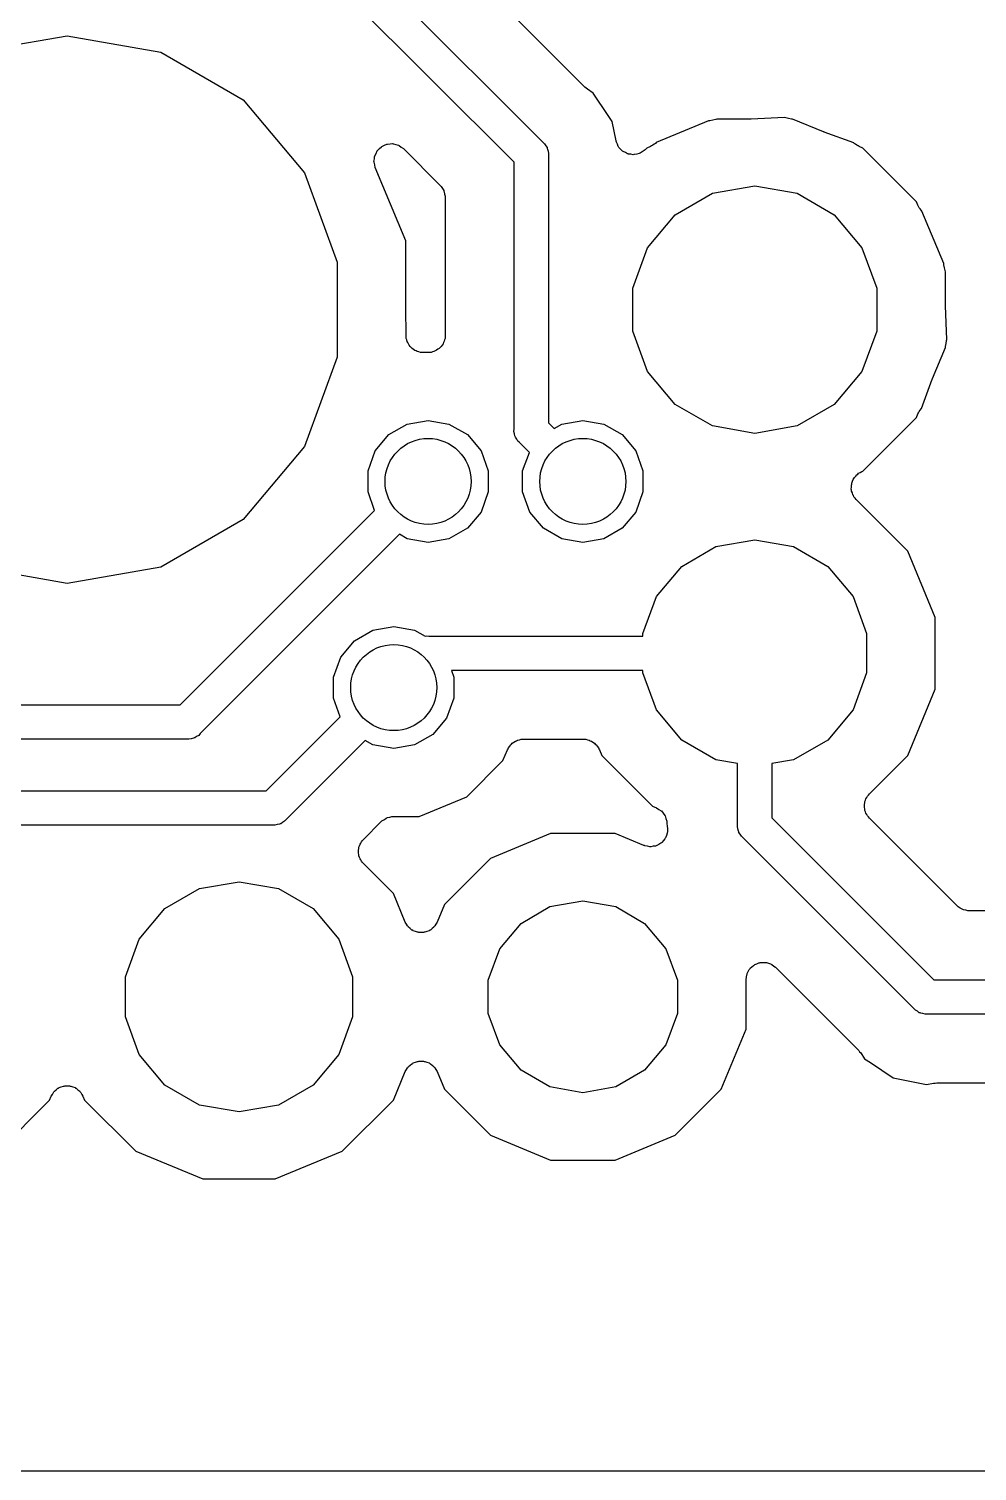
# Model space of a CAD drawing. Extents: x 240.1 to 314.9, y -176.2 to -102.8.
# Drawn here: x 286.74 to 293.74, y -176.23 to -165.56 of the extents above; entities that cross this region are included whole.
import ezdxf

# ---------------------------------------------------------------- set-up
doc = ezdxf.new("R2010")
doc.units = 0
doc.header["$MEASUREMENT"] = 0
doc.layers.add('BLACK', color=7, linetype='CONTINUOUS')

msp = doc.modelspace()

# ---------------------------------------------------------------- linework, layer by layer
at = {"layer": 'BLACK', "linetype": 'CONTINUOUS'}
for p, q in [((287.579, -163.447), (290.535, -166.403)), ((290.322, -166.55), (287.366, -163.594)), ((290.845, -165.995), (289.822, -164.972)), ((286.328, -165.737), (287.02, -165.615)), ((287.02, -165.615), (287.712, -165.737)), ((287.712, -165.737), (288.321, -166.089)), ((290.855, -166.002), (290.845, -165.995)), ((288.321, -166.089), (288.773, -166.628)), ((290.864, -166.011), (290.855, -166.002)), ((290.907, -166.039), (290.864, -166.011)), ((291.018, -166.206), (290.907, -166.039)), ((291.047, -166.249), (291.018, -166.206)), ((291.018, -166.206), (291.018, -166.206)), ((291.076, -166.392), (291.047, -166.249)), ((291.758, -166.244), (291.371, -166.405)), ((291.769, -166.244), (291.758, -166.244)), ((291.79, -166.239), (291.769, -166.244)), ((291.769, -166.244), (291.769, -166.244)), ((291.769, -166.244), (291.769, -166.244)), ((291.812, -166.234), (291.79, -166.239)), ((291.82, -166.231), (291.812, -166.234)), ((291.812, -166.234), (291.812, -166.234)), ((291.812, -166.234), (291.812, -166.234)), ((292.068, -166.231), (291.82, -166.231)), ((292.07, -166.231), (292.068, -166.231)), ((292.073, -166.231), (292.07, -166.231)), ((292.321, -166.221), (292.073, -166.231)), ((292.329, -166.223), (292.321, -166.221)), ((292.35, -166.227), (292.329, -166.223)), ((292.329, -166.223), (292.329, -166.223)), ((292.329, -166.223), (292.329, -166.223)), ((292.372, -166.231), (292.35, -166.227)), ((292.38, -166.231), (292.372, -166.231)), ((292.372, -166.231), (292.372, -166.231)), ((292.372, -166.231), (292.372, -166.231)), ((292.609, -166.326), (292.38, -166.231)), ((289.346, -166.433), (289.364, -166.425)), ((289.364, -166.425), (289.382, -166.417)), ((289.382, -166.417), (289.384, -166.417)), ((289.384, -166.417), (289.387, -166.416)), ((289.387, -166.416), (289.406, -166.415)), ((289.406, -166.415), (289.425, -166.413)), ((289.425, -166.413), (289.428, -166.414)), ((289.428, -166.414), (289.431, -166.414)), ((289.431, -166.414), (289.449, -166.42)), ((289.449, -166.42), (289.468, -166.425)), ((289.468, -166.425), (289.47, -166.427)), ((290.535, -166.403), (290.548, -166.414)), ((290.548, -166.414), (290.556, -166.429)), ((291.077, -166.396), (291.076, -166.392)), ((291.078, -166.401), (291.077, -166.396)), ((291.085, -166.417), (291.078, -166.401)), ((291.092, -166.434), (291.085, -166.417)), ((291.347, -166.425), (291.337, -166.429)), ((291.356, -166.417), (291.347, -166.425)), ((291.366, -166.411), (291.356, -166.417)), ((291.371, -166.405), (291.366, -166.411)), ((292.612, -166.327), (292.609, -166.326)), ((292.614, -166.328), (292.612, -166.327)), ((292.831, -166.407), (292.614, -166.328)), ((292.834, -166.411), (292.831, -166.407)), ((292.844, -166.417), (292.834, -166.411)), ((292.853, -166.425), (292.844, -166.417)), ((292.863, -166.429), (292.853, -166.425)), ((289.287, -166.546), (289.29, -166.526)), ((289.29, -166.526), (289.292, -166.507)), ((289.292, -166.507), (289.293, -166.505)), ((289.293, -166.502), (289.302, -166.485)), ((289.293, -166.505), (289.293, -166.502)), ((289.302, -166.485), (289.31, -166.467)), ((289.31, -166.467), (289.312, -166.465)), ((289.312, -166.465), (289.314, -166.463)), ((289.314, -166.463), (289.328, -166.45)), ((289.328, -166.45), (289.342, -166.436)), ((289.342, -166.436), (289.344, -166.435)), ((289.344, -166.435), (289.346, -166.433)), ((289.47, -166.427), (289.473, -166.427)), ((289.473, -166.427), (289.488, -166.439)), ((289.488, -166.439), (289.504, -166.45)), ((289.504, -166.45), (289.777, -166.723)), ((290.556, -166.429), (290.566, -166.442)), ((290.566, -166.442), (290.567, -166.448)), ((290.567, -166.448), (290.57, -166.453)), ((290.57, -166.453), (290.573, -166.469)), ((290.573, -166.469), (290.577, -166.486)), ((290.577, -166.486), (290.576, -166.503)), ((290.576, -166.503), (290.576, -168.476)), ((291.094, -166.437), (291.092, -166.434)), ((291.096, -166.441), (291.094, -166.437)), ((291.109, -166.453), (291.096, -166.441)), ((291.121, -166.467), (291.109, -166.453)), ((291.124, -166.469), (291.121, -166.467)), ((291.127, -166.472), (291.124, -166.469)), ((291.144, -166.479), (291.127, -166.472)), ((291.159, -166.488), (291.144, -166.479)), ((291.164, -166.489), (291.159, -166.488)), ((291.167, -166.49), (291.164, -166.489)), ((291.185, -166.492), (291.167, -166.49)), ((291.203, -166.495), (291.185, -166.492)), ((291.207, -166.494), (291.203, -166.495)), ((291.211, -166.494), (291.207, -166.494)), ((291.229, -166.49), (291.211, -166.494)), ((291.246, -166.486), (291.229, -166.49)), ((291.25, -166.484), (291.246, -166.486)), ((291.254, -166.483), (291.25, -166.484)), ((291.269, -166.473), (291.254, -166.483)), ((291.284, -166.463), (291.269, -166.473)), ((291.287, -166.46), (291.284, -166.463)), ((291.29, -166.458), (291.287, -166.46)), ((291.302, -166.446), (291.29, -166.458)), ((291.329, -166.434), (291.302, -166.446)), ((291.337, -166.429), (291.329, -166.434)), ((292.871, -166.434), (292.863, -166.429)), ((292.898, -166.446), (292.871, -166.434)), ((293.294, -166.842), (292.898, -166.446)), ((288.773, -166.628), (289.014, -167.288)), ((289.288, -166.548), (289.287, -166.546)), ((289.288, -166.551), (289.288, -166.548)), ((289.293, -166.57), (289.288, -166.551)), ((289.297, -166.589), (289.293, -166.57)), ((289.522, -167.131), (289.297, -166.589)), ((290.322, -168.523), (290.322, -166.55)), ((289.777, -166.723), (289.78, -166.727)), ((289.78, -166.727), (289.784, -166.731)), ((289.784, -166.731), (289.793, -166.745)), ((289.793, -166.745), (289.802, -166.759)), ((291.787, -166.78), (292.1, -166.725)), ((292.1, -166.725), (292.413, -166.78)), ((289.802, -166.759), (289.804, -166.764)), ((289.804, -166.764), (289.806, -166.769)), ((289.806, -166.769), (289.809, -166.786)), ((289.809, -166.786), (289.814, -166.802)), ((289.814, -166.802), (289.813, -166.807)), ((289.813, -166.807), (289.814, -166.813)), ((289.814, -166.813), (289.814, -167.831)), ((291.512, -166.939), (291.787, -166.78)), ((292.413, -166.78), (292.688, -166.939)), ((293.306, -166.869), (293.294, -166.842)), ((291.308, -167.183), (291.512, -166.939)), ((292.688, -166.939), (292.892, -167.183)), ((293.311, -166.877), (293.306, -166.869)), ((293.315, -166.887), (293.311, -166.877)), ((293.323, -166.896), (293.315, -166.887)), ((293.329, -166.906), (293.323, -166.896)), ((293.335, -166.911), (293.329, -166.906)), ((293.496, -167.298), (293.335, -166.911)), ((289.522, -167.629), (289.522, -167.131)), ((291.199, -167.481), (291.308, -167.183)), ((292.892, -167.183), (293.001, -167.481)), ((289.014, -167.288), (289.014, -167.992)), ((293.496, -167.309), (293.496, -167.298)), ((293.501, -167.33), (293.496, -167.309)), ((293.496, -167.309), (293.496, -167.309)), ((293.496, -167.309), (293.496, -167.309)), ((293.506, -167.352), (293.501, -167.33)), ((293.509, -167.36), (293.506, -167.352)), ((293.506, -167.352), (293.506, -167.352)), ((293.506, -167.352), (293.506, -167.352)), ((293.509, -167.608), (293.509, -167.36)), ((291.199, -167.799), (291.199, -167.481)), ((293.001, -167.481), (293.001, -167.799)), ((289.522, -167.63), (289.522, -167.629)), ((289.524, -167.832), (289.522, -167.63)), ((289.522, -167.63), (289.522, -167.63)), ((293.509, -167.61), (293.509, -167.608)), ((293.509, -167.613), (293.509, -167.61)), ((293.519, -167.861), (293.509, -167.613)), ((291.308, -168.097), (291.199, -167.799)), ((293.001, -167.799), (292.892, -168.097)), ((289.525, -167.842), (289.524, -167.832)), ((289.525, -167.853), (289.525, -167.842)), ((289.529, -167.863), (289.525, -167.853)), ((289.532, -167.875), (289.529, -167.863)), ((289.537, -167.884), (289.532, -167.875)), ((289.541, -167.894), (289.537, -167.884)), ((289.548, -167.903), (289.541, -167.894)), ((289.554, -167.913), (289.548, -167.903)), ((289.562, -167.92), (289.554, -167.913)), ((289.784, -167.912), (289.776, -167.919)), ((289.79, -167.903), (289.784, -167.912)), ((289.797, -167.894), (289.79, -167.903)), ((289.801, -167.884), (289.797, -167.894)), ((289.806, -167.874), (289.801, -167.884)), ((289.808, -167.863), (289.806, -167.874)), ((289.812, -167.853), (289.808, -167.863)), ((289.814, -167.831), (289.812, -167.841)), ((289.812, -167.841), (289.812, -167.853)), ((293.509, -167.912), (293.513, -167.89)), ((293.509, -167.92), (293.509, -167.912)), ((293.509, -167.912), (293.509, -167.912)), ((293.509, -167.912), (293.509, -167.912)), ((293.513, -167.89), (293.517, -167.869)), ((293.517, -167.869), (293.519, -167.861)), ((293.517, -167.869), (293.517, -167.869)), ((293.517, -167.869), (293.517, -167.869)), ((289.014, -167.992), (288.773, -168.652)), ((289.569, -167.928), (289.562, -167.92)), ((289.579, -167.934), (289.569, -167.928)), ((289.588, -167.941), (289.579, -167.934)), ((289.598, -167.945), (289.588, -167.941)), ((289.607, -167.95), (289.598, -167.945)), ((289.619, -167.952), (289.607, -167.95)), ((289.63, -167.956), (289.619, -167.952)), ((289.64, -167.956), (289.63, -167.956)), ((289.651, -167.957), (289.64, -167.956)), ((289.687, -167.957), (289.651, -167.957)), ((289.698, -167.956), (289.687, -167.957)), ((289.709, -167.956), (289.698, -167.956)), ((289.719, -167.952), (289.709, -167.956)), ((289.73, -167.95), (289.719, -167.952)), ((289.74, -167.944), (289.73, -167.95)), ((289.75, -167.94), (289.74, -167.944)), ((289.759, -167.933), (289.75, -167.94)), ((289.769, -167.928), (289.759, -167.933)), ((289.776, -167.919), (289.769, -167.928)), ((293.414, -168.149), (293.509, -167.92)), ((291.512, -168.341), (291.308, -168.097)), ((292.892, -168.097), (292.688, -168.341)), ((293.333, -168.371), (293.412, -168.154)), ((293.412, -168.154), (293.413, -168.152)), ((293.413, -168.152), (293.414, -168.149)), ((291.787, -168.5), (291.512, -168.341)), ((292.688, -168.341), (292.413, -168.5)), ((292.898, -168.834), (293.294, -168.438)), ((293.294, -168.438), (293.306, -168.411)), ((293.306, -168.411), (293.311, -168.403)), ((293.311, -168.403), (293.315, -168.393)), ((293.315, -168.393), (293.323, -168.384)), ((293.323, -168.384), (293.329, -168.374)), ((293.329, -168.374), (293.333, -168.371)), ((289.397, -168.564), (289.533, -168.486)), ((289.533, -168.486), (289.687, -168.459)), ((289.687, -168.459), (289.841, -168.486)), ((289.841, -168.486), (289.977, -168.564)), ((290.321, -168.54), (290.322, -168.523)), ((290.325, -168.557), (290.321, -168.54)), ((290.328, -168.573), (290.325, -168.557)), ((290.576, -168.476), (290.618, -168.519)), ((290.618, -168.519), (290.676, -168.486)), ((290.676, -168.486), (290.83, -168.459)), ((290.83, -168.459), (290.984, -168.486)), ((290.984, -168.486), (291.12, -168.564)), ((292.1, -168.555), (291.787, -168.5)), ((292.413, -168.5), (292.1, -168.555)), ((288.773, -168.652), (288.321, -169.191)), ((289.296, -168.684), (289.397, -168.564)), ((289.977, -168.564), (290.078, -168.684)), ((290.331, -168.578), (290.328, -168.573)), ((290.332, -168.583), (290.331, -168.578)), ((290.342, -168.597), (290.332, -168.583)), ((290.35, -168.612), (290.342, -168.597)), ((290.363, -168.623), (290.35, -168.612)), ((290.435, -168.695), (290.363, -168.623)), ((291.12, -168.564), (291.221, -168.684)), ((289.243, -168.832), (289.296, -168.684)), ((290.078, -168.684), (290.131, -168.832)), ((290.385, -168.832), (290.435, -168.695)), ((291.221, -168.684), (291.274, -168.832)), ((289.243, -168.988), (289.243, -168.832)), ((290.131, -168.832), (290.131, -168.988)), ((290.385, -168.988), (290.385, -168.832)), ((291.274, -168.832), (291.274, -168.988)), ((292.836, -168.882), (292.846, -168.872)), ((292.846, -168.872), (292.854, -168.861)), ((292.854, -168.861), (292.861, -168.856)), ((292.861, -168.856), (292.867, -168.85)), ((292.867, -168.85), (292.88, -168.845)), ((292.88, -168.845), (292.891, -168.837)), ((292.891, -168.837), (292.898, -168.834)), ((292.813, -168.966), (292.815, -168.952)), ((292.816, -168.974), (292.813, -168.966)), ((292.814, -168.938), (292.817, -168.93)), ((292.815, -168.952), (292.814, -168.938)), ((292.816, -168.982), (292.816, -168.974)), ((292.821, -168.995), (292.816, -168.982)), ((292.817, -168.922), (292.823, -168.909)), ((292.817, -168.93), (292.817, -168.922)), ((292.823, -168.909), (292.827, -168.896)), ((292.827, -168.896), (292.832, -168.889)), ((292.832, -168.889), (292.836, -168.882)), ((289.292, -169.125), (289.243, -168.988)), ((290.131, -168.988), (290.078, -169.136)), ((290.439, -169.136), (290.385, -168.988)), ((291.274, -168.988), (291.221, -169.136)), ((292.825, -169.008), (292.821, -168.995)), ((292.83, -169.015), (292.825, -169.008)), ((292.833, -169.023), (292.83, -169.015)), ((292.842, -169.033), (292.833, -169.023)), ((292.85, -169.044), (292.842, -169.033)), ((293.23, -169.425), (292.85, -169.044)), ((288.321, -169.191), (287.712, -169.543)), ((287.856, -170.561), (289.292, -169.125)), ((290.078, -169.136), (289.977, -169.256)), ((290.54, -169.256), (290.439, -169.136)), ((291.221, -169.136), (291.12, -169.256)), ((289.475, -169.301), (288.003, -170.774)), ((289.533, -169.334), (289.475, -169.301)), ((289.977, -169.256), (289.841, -169.334)), ((290.676, -169.334), (290.54, -169.256)), ((291.12, -169.256), (290.984, -169.334)), ((289.687, -169.361), (289.533, -169.334)), ((289.841, -169.334), (289.687, -169.361)), ((290.83, -169.361), (290.676, -169.334)), ((290.984, -169.334), (290.83, -169.361)), ((291.561, -169.538), (291.813, -169.392)), ((291.813, -169.392), (292.1, -169.342)), ((292.1, -169.342), (292.387, -169.392)), ((292.387, -169.392), (292.639, -169.538)), ((293.433, -169.915), (293.23, -169.425)), ((287.02, -169.665), (286.328, -169.543)), ((287.712, -169.543), (287.02, -169.665)), ((291.374, -169.761), (291.561, -169.538)), ((292.639, -169.538), (292.826, -169.761)), ((291.274, -170.034), (291.374, -169.761)), ((292.826, -169.761), (292.925, -170.034)), ((293.433, -170.445), (293.433, -169.915)), ((289.143, -170.088), (289.279, -170.01)), ((289.279, -170.01), (289.433, -169.983)), ((289.433, -169.983), (289.587, -170.01)), ((289.587, -170.01), (289.665, -170.054)), ((291.274, -170.053), (291.274, -170.034)), ((292.925, -170.034), (292.925, -170.326)), ((289.042, -170.208), (289.143, -170.088)), ((289.665, -170.054), (289.676, -170.052)), ((289.676, -170.052), (289.693, -170.053)), ((289.693, -170.053), (291.274, -170.053)), ((288.988, -170.356), (289.042, -170.208)), ((288.988, -170.512), (288.988, -170.356)), ((291.274, -170.307), (289.86, -170.307)), ((289.86, -170.307), (289.877, -170.356)), ((289.877, -170.356), (289.877, -170.512)), ((291.274, -170.326), (291.274, -170.307)), ((291.374, -170.599), (291.274, -170.326)), ((292.925, -170.326), (292.826, -170.599)), ((293.23, -170.935), (293.433, -170.445)), ((286.311, -170.561), (287.856, -170.561)), ((289.038, -170.649), (288.988, -170.512)), ((289.877, -170.512), (289.824, -170.66)), ((288.491, -171.196), (289.038, -170.649)), ((289.824, -170.66), (289.723, -170.78)), ((291.561, -170.822), (291.374, -170.599)), ((292.826, -170.599), (292.639, -170.822)), ((287.977, -170.795), (287.964, -170.805)), ((287.992, -170.787), (287.977, -170.795)), ((288.003, -170.774), (287.992, -170.787)), ((289.723, -170.78), (289.587, -170.858)), ((287.903, -170.815), (286.264, -170.815)), ((287.92, -170.816), (287.903, -170.815)), ((287.936, -170.812), (287.92, -170.816)), ((287.953, -170.809), (287.936, -170.812)), ((287.958, -170.806), (287.953, -170.809)), ((287.964, -170.805), (287.958, -170.806)), ((289.221, -170.825), (288.638, -171.409)), ((289.279, -170.858), (289.221, -170.825)), ((289.433, -170.885), (289.279, -170.858)), ((289.587, -170.858), (289.433, -170.885)), ((290.24, -170.974), (290.274, -170.893)), ((290.274, -170.893), (290.278, -170.886)), ((290.278, -170.886), (290.281, -170.879)), ((290.281, -170.879), (290.29, -170.868)), ((290.29, -170.868), (290.297, -170.856)), ((290.297, -170.856), (290.304, -170.851)), ((290.304, -170.851), (290.309, -170.845)), ((290.309, -170.845), (290.321, -170.838)), ((290.321, -170.838), (290.332, -170.829)), ((290.332, -170.829), (290.34, -170.827)), ((290.34, -170.827), (290.348, -170.823)), ((290.348, -170.823), (290.361, -170.82)), ((290.361, -170.82), (290.374, -170.816)), ((290.374, -170.816), (290.383, -170.816)), ((290.383, -170.816), (290.391, -170.815)), ((290.391, -170.815), (290.835, -170.815)), ((290.835, -170.815), (290.843, -170.816)), ((290.843, -170.816), (290.851, -170.816)), ((290.851, -170.816), (290.865, -170.82)), ((290.865, -170.82), (290.878, -170.823)), ((290.878, -170.823), (290.885, -170.827)), ((290.885, -170.827), (290.893, -170.829)), ((290.893, -170.829), (290.904, -170.838)), ((290.904, -170.838), (290.916, -170.845)), ((290.916, -170.845), (290.922, -170.851)), ((290.922, -170.851), (290.928, -170.856)), ((290.928, -170.856), (290.936, -170.868)), ((290.936, -170.868), (290.945, -170.879)), ((290.945, -170.879), (290.948, -170.886)), ((290.948, -170.886), (290.952, -170.893)), ((290.952, -170.893), (290.97, -170.935)), ((291.813, -170.968), (291.561, -170.822)), ((292.639, -170.822), (292.387, -170.968)), ((289.973, -171.241), (290.24, -170.974)), ((290.97, -170.935), (291.345, -171.31)), ((291.973, -170.996), (291.813, -170.968)), ((291.973, -171.444), (291.973, -170.996)), ((292.387, -170.968), (292.227, -170.996)), ((292.227, -170.996), (292.227, -171.397)), ((292.947, -171.219), (293.23, -170.935)), ((282.708, -171.196), (288.491, -171.196)), ((292.94, -171.228), (292.947, -171.219)), ((289.622, -171.386), (289.973, -171.241)), ((291.345, -171.31), (291.374, -171.323)), ((291.374, -171.323), (291.391, -171.334)), ((292.91, -171.298), (292.913, -171.287)), ((292.911, -171.309), (292.91, -171.298)), ((292.91, -171.32), (292.911, -171.309)), ((292.913, -171.331), (292.91, -171.32)), ((292.913, -171.287), (292.914, -171.276)), ((292.914, -171.276), (292.919, -171.266)), ((292.919, -171.266), (292.921, -171.255)), ((292.921, -171.255), (292.928, -171.246)), ((292.928, -171.246), (292.933, -171.236)), ((292.933, -171.236), (292.94, -171.228)), ((288.612, -171.43), (288.599, -171.44)), ((288.627, -171.422), (288.612, -171.43)), ((288.638, -171.409), (288.627, -171.422)), ((289.209, -171.556), (289.341, -171.424)), ((289.341, -171.424), (289.346, -171.42)), ((289.346, -171.42), (289.349, -171.416)), ((289.349, -171.416), (289.364, -171.408)), ((289.364, -171.408), (289.377, -171.398)), ((289.377, -171.398), (289.383, -171.397)), ((289.383, -171.397), (289.388, -171.394)), ((289.388, -171.394), (289.404, -171.391)), ((289.404, -171.391), (289.42, -171.387)), ((289.42, -171.387), (289.426, -171.387)), ((289.426, -171.387), (289.431, -171.386)), ((289.431, -171.386), (289.622, -171.386)), ((291.391, -171.334), (291.409, -171.344)), ((291.409, -171.344), (291.41, -171.345)), ((291.41, -171.345), (291.411, -171.346)), ((291.411, -171.346), (291.423, -171.363)), ((291.423, -171.363), (291.436, -171.379)), ((291.436, -171.379), (291.437, -171.38)), ((291.437, -171.38), (291.438, -171.381)), ((291.438, -171.381), (291.444, -171.401)), ((291.444, -171.401), (291.451, -171.421)), ((291.451, -171.423), (291.45, -171.439)), ((291.451, -171.421), (291.451, -171.422)), ((291.451, -171.422), (291.451, -171.423)), ((292.227, -171.397), (293.423, -172.593)), ((292.914, -171.342), (292.913, -171.331)), ((292.919, -171.352), (292.914, -171.342)), ((292.921, -171.363), (292.919, -171.352)), ((292.928, -171.372), (292.921, -171.363)), ((292.933, -171.382), (292.928, -171.372)), ((292.94, -171.39), (292.933, -171.382)), ((292.947, -171.399), (292.94, -171.39)), ((293.596, -172.048), (292.947, -171.399)), ((288.538, -171.45), (282.755, -171.45)), ((288.555, -171.451), (288.538, -171.45)), ((288.572, -171.447), (288.555, -171.451)), ((288.588, -171.444), (288.572, -171.447)), ((288.593, -171.441), (288.588, -171.444)), ((288.599, -171.44), (288.593, -171.441)), ((290.59, -171.513), (290.147, -171.697)), ((291.07, -171.513), (290.59, -171.513)), ((291.281, -171.601), (291.07, -171.513)), ((291.447, -171.528), (291.441, -171.545)), ((291.454, -171.511), (291.447, -171.528)), ((291.45, -171.439), (291.454, -171.459)), ((291.454, -171.459), (291.454, -171.463)), ((291.454, -171.463), (291.456, -171.467)), ((291.455, -171.503), (291.454, -171.507)), ((291.454, -171.507), (291.454, -171.511)), ((291.456, -171.467), (291.455, -171.485)), ((291.455, -171.485), (291.455, -171.503)), ((291.972, -171.461), (291.973, -171.444)), ((291.976, -171.478), (291.972, -171.461)), ((291.979, -171.494), (291.976, -171.478)), ((291.982, -171.499), (291.979, -171.494)), ((291.983, -171.504), (291.982, -171.499)), ((291.993, -171.518), (291.983, -171.504)), ((292.001, -171.533), (291.993, -171.518)), ((292.014, -171.544), (292.001, -171.533)), ((289.173, -171.635), (289.175, -171.624)), ((289.173, -171.646), (289.173, -171.635)), ((289.173, -171.657), (289.173, -171.646)), ((289.175, -171.624), (289.176, -171.613)), ((289.176, -171.613), (289.181, -171.603)), ((289.181, -171.603), (289.184, -171.592)), ((289.184, -171.592), (289.19, -171.583)), ((289.19, -171.583), (289.195, -171.573)), ((289.195, -171.573), (289.203, -171.565)), ((289.203, -171.565), (289.209, -171.556)), ((291.285, -171.602), (291.281, -171.601)), ((291.289, -171.604), (291.285, -171.602)), ((291.307, -171.607), (291.289, -171.604)), ((291.324, -171.611), (291.307, -171.607)), ((291.328, -171.61), (291.324, -171.611)), ((291.333, -171.611), (291.328, -171.61)), ((291.35, -171.607), (291.333, -171.611)), ((291.368, -171.605), (291.35, -171.607)), ((291.372, -171.603), (291.368, -171.605)), ((291.376, -171.602), (291.372, -171.603)), ((291.391, -171.593), (291.376, -171.602)), ((291.407, -171.584), (291.391, -171.593)), ((291.41, -171.581), (291.407, -171.584)), ((291.413, -171.579), (291.41, -171.581)), ((291.425, -171.565), (291.413, -171.579)), ((291.437, -171.552), (291.425, -171.565)), ((291.438, -171.548), (291.437, -171.552)), ((291.441, -171.545), (291.438, -171.548)), ((293.276, -172.806), (292.014, -171.544)), ((289.175, -171.667), (289.173, -171.657)), ((289.176, -171.678), (289.175, -171.667)), ((289.181, -171.689), (289.176, -171.678)), ((289.184, -171.699), (289.181, -171.689)), ((289.19, -171.708), (289.184, -171.699)), ((289.195, -171.718), (289.19, -171.708)), ((289.203, -171.726), (289.195, -171.718)), ((289.209, -171.735), (289.203, -171.726)), ((289.431, -171.957), (289.209, -171.735)), ((290.147, -171.697), (289.807, -172.037)), ((287.743, -172.068), (287.999, -171.92)), ((287.999, -171.92), (288.29, -171.869)), ((288.29, -171.869), (288.581, -171.92)), ((288.581, -171.92), (288.837, -172.068)), ((289.518, -172.168), (289.431, -171.957)), ((287.553, -172.294), (287.743, -172.068)), ((288.837, -172.068), (289.027, -172.294)), ((289.807, -172.037), (289.753, -172.168)), ((290.374, -172.177), (290.587, -172.053)), ((290.587, -172.053), (290.83, -172.011)), ((290.83, -172.011), (291.073, -172.053)), ((291.073, -172.053), (291.286, -172.177)), ((293.6, -172.051), (293.596, -172.048)), ((293.604, -172.055), (293.6, -172.051)), ((293.618, -172.064), (293.604, -172.055)), ((293.632, -172.073), (293.618, -172.064)), ((293.637, -172.075), (293.632, -172.073)), ((293.642, -172.077), (293.637, -172.075)), ((289.527, -172.182), (289.518, -172.168)), ((289.535, -172.196), (289.527, -172.182)), ((289.744, -172.182), (289.736, -172.196)), ((289.753, -172.168), (289.744, -172.182)), ((290.216, -172.365), (290.374, -172.177)), ((291.286, -172.177), (291.444, -172.365)), ((293.659, -172.08), (293.642, -172.077)), ((293.675, -172.085), (293.659, -172.08)), ((293.68, -172.084), (293.675, -172.085)), ((293.686, -172.085), (293.68, -172.084)), ((300.039, -172.085), (293.686, -172.085)), ((289.539, -172.2), (289.535, -172.196)), ((289.542, -172.205), (289.539, -172.2)), ((289.555, -172.215), (289.542, -172.205)), ((289.567, -172.226), (289.555, -172.215)), ((289.573, -172.228), (289.567, -172.226)), ((289.577, -172.232), (289.573, -172.228)), ((289.593, -172.237), (289.577, -172.232)), ((289.608, -172.243), (289.593, -172.237)), ((289.614, -172.243), (289.608, -172.243)), ((289.619, -172.245), (289.614, -172.243)), ((289.636, -172.244), (289.619, -172.245)), ((289.652, -172.245), (289.636, -172.244)), ((289.658, -172.243), (289.652, -172.245)), ((289.663, -172.243), (289.658, -172.243)), ((289.678, -172.237), (289.663, -172.243)), ((289.694, -172.232), (289.678, -172.237)), ((289.699, -172.228), (289.694, -172.232)), ((289.704, -172.226), (289.699, -172.228)), ((289.716, -172.215), (289.704, -172.226)), ((289.729, -172.205), (289.716, -172.215)), ((289.732, -172.2), (289.729, -172.205)), ((289.736, -172.196), (289.732, -172.2)), ((287.452, -172.572), (287.553, -172.294)), ((289.027, -172.294), (289.128, -172.572)), ((290.131, -172.597), (290.216, -172.365)), ((291.444, -172.365), (291.529, -172.597)), ((292.066, -172.509), (292.079, -172.499)), ((292.079, -172.499), (292.091, -172.487)), ((292.091, -172.487), (292.096, -172.485)), ((292.096, -172.485), (292.1, -172.481)), ((292.1, -172.481), (292.116, -172.475)), ((292.116, -172.475), (292.131, -172.468)), ((292.131, -172.468), (292.136, -172.468)), ((292.136, -172.468), (292.141, -172.466)), ((292.141, -172.466), (292.158, -172.466)), ((292.158, -172.466), (292.175, -172.465)), ((292.175, -172.465), (292.18, -172.466)), ((292.18, -172.466), (292.186, -172.466)), ((292.186, -172.466), (292.201, -172.472)), ((292.201, -172.472), (292.217, -172.476)), ((292.217, -172.476), (292.222, -172.479)), ((292.222, -172.479), (292.227, -172.481)), ((292.227, -172.481), (292.24, -172.492)), ((292.24, -172.492), (292.253, -172.501)), ((292.253, -172.501), (292.868, -173.116)), ((287.452, -172.868), (287.452, -172.572)), ((289.128, -172.572), (289.128, -172.868)), ((290.131, -172.843), (290.131, -172.597)), ((291.529, -172.597), (291.529, -172.843)), ((292.036, -172.591), (292.039, -172.575)), ((292.036, -172.96), (292.036, -172.591)), ((292.039, -172.575), (292.041, -172.558)), ((292.041, -172.558), (292.043, -172.553)), ((292.043, -172.553), (292.044, -172.548)), ((292.044, -172.548), (292.052, -172.533)), ((292.052, -172.533), (292.059, -172.518)), ((292.059, -172.518), (292.063, -172.514)), ((292.063, -172.514), (292.066, -172.509)), ((293.423, -172.593), (300.302, -172.593)), ((293.287, -172.819), (293.276, -172.806)), ((293.302, -172.827), (293.287, -172.819)), ((287.553, -173.146), (287.452, -172.868)), ((289.128, -172.868), (289.027, -173.146)), ((290.216, -173.075), (290.131, -172.843)), ((291.529, -172.843), (291.444, -173.075)), ((293.315, -172.837), (293.302, -172.827)), ((293.321, -172.838), (293.315, -172.837)), ((293.326, -172.841), (293.321, -172.838)), ((293.342, -172.844), (293.326, -172.841)), ((293.359, -172.848), (293.342, -172.844)), ((293.376, -172.847), (293.359, -172.848)), ((300.349, -172.847), (293.376, -172.847)), ((291.853, -173.403), (292.036, -172.96)), ((290.374, -173.263), (290.216, -173.075)), ((291.444, -173.075), (291.286, -173.263)), ((292.868, -173.116), (292.875, -173.126)), ((292.875, -173.126), (292.884, -173.135)), ((292.884, -173.135), (292.912, -173.178)), ((287.743, -173.372), (287.553, -173.146)), ((289.027, -173.146), (288.837, -173.372)), ((289.527, -173.258), (289.535, -173.244)), ((289.535, -173.244), (289.539, -173.24)), ((289.539, -173.24), (289.542, -173.235)), ((289.542, -173.235), (289.555, -173.225)), ((289.555, -173.225), (289.567, -173.214)), ((289.567, -173.214), (289.573, -173.212)), ((289.573, -173.212), (289.577, -173.208)), ((289.577, -173.208), (289.593, -173.203)), ((289.593, -173.203), (289.608, -173.197)), ((289.608, -173.197), (289.614, -173.197)), ((289.614, -173.197), (289.619, -173.195)), ((289.619, -173.195), (289.636, -173.196)), ((289.636, -173.196), (289.652, -173.195)), ((289.652, -173.195), (289.658, -173.197)), ((289.658, -173.197), (289.663, -173.197)), ((289.663, -173.197), (289.678, -173.203)), ((289.678, -173.203), (289.694, -173.208)), ((289.694, -173.208), (289.699, -173.212)), ((289.699, -173.212), (289.704, -173.214)), ((289.704, -173.214), (289.716, -173.225)), ((289.716, -173.225), (289.729, -173.235)), ((289.729, -173.235), (289.732, -173.24)), ((289.732, -173.24), (289.736, -173.244)), ((289.736, -173.244), (289.744, -173.258)), ((292.912, -173.178), (292.955, -173.206)), ((292.955, -173.206), (292.955, -173.206)), ((292.955, -173.206), (293.122, -173.318)), ((289.431, -173.483), (289.518, -173.272)), ((289.518, -173.272), (289.527, -173.258)), ((289.744, -173.258), (289.753, -173.272)), ((289.753, -173.272), (289.807, -173.403)), ((290.587, -173.386), (290.374, -173.263)), ((291.286, -173.263), (291.073, -173.386)), ((293.122, -173.318), (293.32, -173.357)), ((293.433, -173.357), (293.445, -173.355)), ((293.445, -173.355), (300.28, -173.355)), ((286.891, -173.483), (286.903, -173.455)), ((286.903, -173.455), (286.912, -173.441)), ((286.912, -173.441), (286.919, -173.426)), ((286.919, -173.426), (286.923, -173.423)), ((286.923, -173.423), (286.926, -173.418)), ((286.926, -173.418), (286.94, -173.408)), ((286.94, -173.408), (286.952, -173.396)), ((286.952, -173.396), (286.957, -173.394)), ((286.957, -173.394), (286.961, -173.391)), ((286.961, -173.391), (286.977, -173.386)), ((286.977, -173.386), (286.993, -173.38)), ((286.993, -173.38), (286.998, -173.379)), ((286.998, -173.379), (287.003, -173.378)), ((287.003, -173.378), (287.02, -173.378)), ((287.02, -173.378), (287.037, -173.378)), ((287.037, -173.378), (287.042, -173.379)), ((287.042, -173.379), (287.047, -173.38)), ((287.047, -173.38), (287.063, -173.386)), ((287.063, -173.386), (287.079, -173.391)), ((287.079, -173.391), (287.083, -173.394)), ((287.083, -173.394), (287.088, -173.396)), ((287.088, -173.396), (287.1, -173.408)), ((287.1, -173.408), (287.114, -173.418)), ((287.114, -173.418), (287.117, -173.423)), ((287.117, -173.423), (287.121, -173.426)), ((287.121, -173.426), (287.128, -173.441)), ((287.128, -173.441), (287.137, -173.455)), ((287.137, -173.455), (287.149, -173.483)), ((287.999, -173.52), (287.743, -173.372)), ((288.837, -173.372), (288.581, -173.52)), ((289.807, -173.403), (290.147, -173.743)), ((290.83, -173.429), (290.587, -173.386)), ((291.073, -173.386), (290.83, -173.429)), ((291.513, -173.743), (291.853, -173.403)), ((293.32, -173.357), (293.32, -173.357)), ((293.32, -173.357), (293.37, -173.367)), ((293.37, -173.367), (293.42, -173.357)), ((293.42, -173.357), (293.433, -173.357)), ((286.513, -173.861), (286.891, -173.483)), ((287.149, -173.483), (287.527, -173.861)), ((288.29, -173.571), (287.999, -173.52)), ((288.581, -173.52), (288.29, -173.571)), ((289.053, -173.861), (289.431, -173.483)), ((290.147, -173.743), (290.59, -173.927)), ((291.07, -173.927), (291.513, -173.743)), ((287.527, -173.861), (288.022, -174.066)), ((288.558, -174.066), (289.053, -173.861)), ((290.59, -173.927), (291.07, -173.927)), ((288.022, -174.066), (288.558, -174.066)), ((313.025, -176.226), (241.871, -176.226))]:
    msp.add_line(p, q, dxfattribs=at)
at = {"layer": 'BLACK'}
for centre in [(289.687, -168.91), (290.83, -168.91), (289.433, -170.434)]:
    msp.add_circle(centre, 0.318, dxfattribs=at)

doc.saveas('drawing.dxf')
